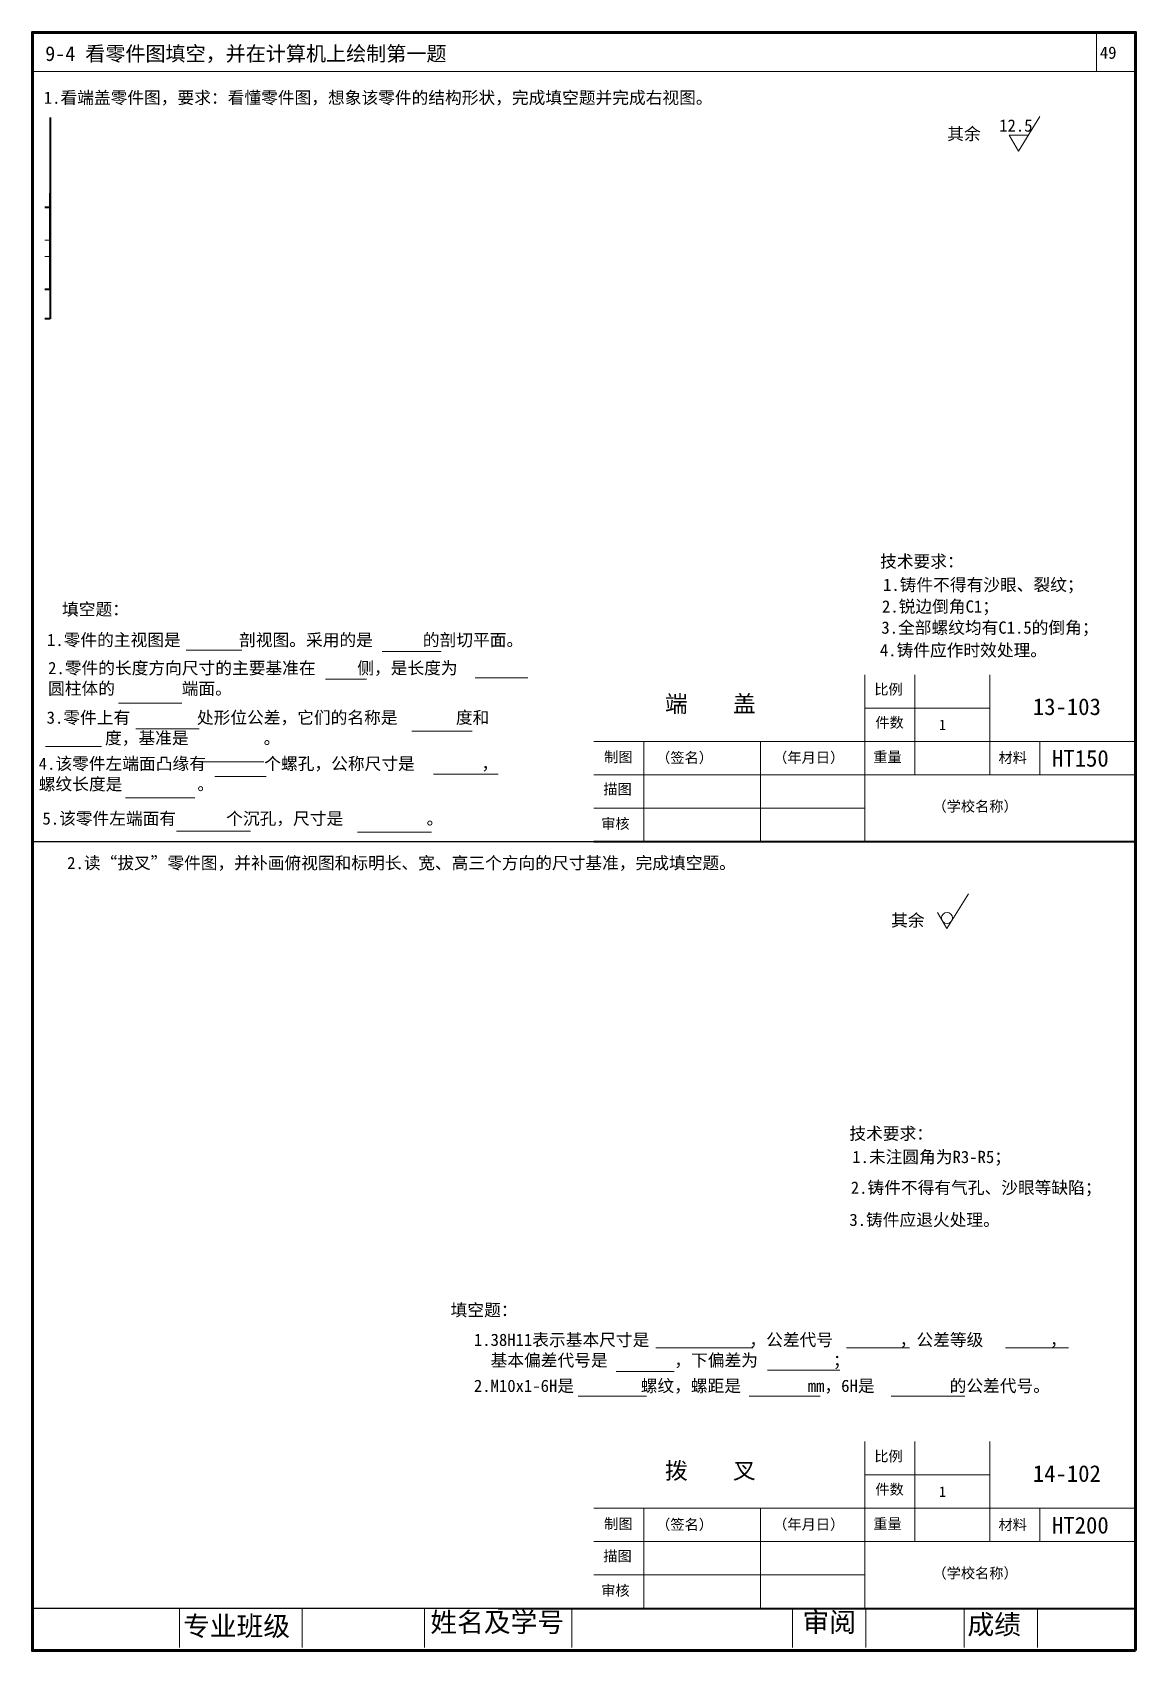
# Paper-space layout 'Layout1' of a CAD drawing. Header units: millimetres. Extents: x 28 to 253, y 28 to 358.
# The model-space entities are those that its viewports show. They can reach past a viewport. Long polylines and large blocks are cut down to what shows.
import ezdxf

# ---------------------------------------------------------------- set-up
doc = ezdxf.new("R2010")
doc.units = ezdxf.units.MM
doc.header["$LTSCALE"] = 0.5
doc.layers.get('0').update_dxf_attribs({"lineweight": 15})
doc.layers.add('chutu', color=7, linetype='Continuous')
doc.layers.add('视口一', color=7, linetype='Continuous')
for name, color, linetype, lineweight in [('粗线', 7, 'Continuous', 40), ('粗线112', 7, 'Continuous', 40), ('细线', 7, 'Continuous', 15)]:
    doc.layers.add(name, color=color, linetype=linetype, lineweight=lineweight)
doc.layers.get('视口一').off()
doc.styles.get("Standard").update_dxf_attribs({"font": 'SimSun.ttf', "height": 2})

# ---------------------------------------------------------------- blocks, each defined once
blk = doc.blocks.new('CUZAO')
for p, q in [((-20.17, -4.19), (-15.78, 2.87)), ((-18.27, -0.9), (-22.07, -0.9)), ((-22.07, -0.9), (-20.17, -4.19))]:
    blk.add_line(p, q)
blk = doc.blocks.new('03block')
at = {"lineweight": 15}
for p, q in [((-65, 0), (-65, 40)), ((-53, 16), (-53, 40)), ((-35, 16), (-35, 40)), ((-65, 32), (-35, 32)), ((-130, 24), (0, 24)), ((-118, 0), (-118, 24)), ((-90, 0), (-90, 24)), ((-130, 16), (-65, 16)), ((-65, 16), (0, 16)), ((-130, 8), (-65, 8))]:
    blk.add_line(p, q, dxfattribs=at)
at = {"layer": '粗线112', "lineweight": 30}
blk.add_line((0, 0), (0, 40), dxfattribs=at)
at = {"layer": '粗线112', "lineweight": 18}
blk.add_line((-23, 16), (-23, 24), dxfattribs=at)
at = {"layer": '粗线112'}
blk.add_line((-130, 0), (0, 0), dxfattribs=at)
at = {"lineweight": 15, "char_height": 2.5, "attachment_point": 1}
for s, insert, width in [('{\\f仿宋_GB2312|b0|i0|c134|p49;比例}', (-62.71, 37.75), 7.5698), ('{\\f仿宋_GB2312|b0|i0|c134|p49;件数}', (-62.45, 29.79), 7.5698), ('{\\f仿宋_GB2312|b0|i0|c134|p49; 1}', (-48.88, 29.25), 7.5698), ('{\\f仿宋_GB2312|b0|i0|c134|p49;制图}', (-127.53, 21.53), 9.9784), ('{\\f仿宋_GB2312|b0|i0|c134|p49;（签名）}', (-115.05, 21.36), 20.3008), ('{\\f仿宋_GB2312|b0|i0|c134|p49;（年月日）}', (-86.96, 21.4), 19.2686), ('{\\f仿宋_GB2312|b0|i0|c134|p49;重量}', (-62.95, 21.55), 9.8063), ('{\\f仿宋_GB2312|b0|i0|c134|p49;材料}', (-32.91, 21.32), 7.5698), ('{\\f仿宋_GB2312|b0|i0|c134|p49;描图}', (-127.72, 13.8), 9.2902), ('{\\f仿宋_GB2312|b0|i0|c134|p49;（学校名称）}', (-48.75, 9.69), 27.8706), ('{\\f仿宋_GB2312|b0|i0|c134|p49;审核}', (-128.23, 5.53), 9.1182)]:
    blk.add_mtext(s, dxfattribs=dict(at, insert=insert, width=width))
at = {"layer": '粗线112', "lineweight": 30, "char_height": 4, "attachment_point": 1}
for s, insert, width in [('{\\f仿宋_GB2312|b0|i0|c134|p49;端    盖}', (-112.94, 35.05), 50.6966), ('{\\f仿宋_GB2312|b0|i0|c134|p49;13-103}', (-24.67, 34.34), 23.7529), ('{\\f仿宋_GB2312|b0|i0|c134|p49;HT150}', (-20.06, 21.95), 17.017)]:
    blk.add_mtext(s, dxfattribs=dict(at, insert=insert, width=width))
blk = doc.blocks.new('04block')
at = {"lineweight": 15}
for p, q in [((-65, 0), (-65, 40)), ((-53, 16), (-53, 40)), ((-35, 16), (-35, 40)), ((-65, 32), (-35, 32)), ((-130, 24), (0, 24)), ((-118, 0), (-118, 24)), ((-90, 0), (-90, 24)), ((-130, 16), (-65, 16)), ((-65, 16), (0, 16)), ((-130, 8), (-65, 8))]:
    blk.add_line(p, q, dxfattribs=at)
at = {"layer": '粗线112', "lineweight": 30}
blk.add_line((0, 0), (0, 40), dxfattribs=at)
at = {"layer": '粗线112', "lineweight": 18}
blk.add_line((-23, 16), (-23, 24), dxfattribs=at)
at = {"layer": '粗线112'}
blk.add_line((-130, 0), (0, 0), dxfattribs=at)
at = {"lineweight": 15, "char_height": 2.5, "attachment_point": 1}
for s, insert, width in [('{\\f仿宋_GB2312|b0|i0|c134|p49;比例}', (-62.71, 37.75), 7.5698), ('{\\f仿宋_GB2312|b0|i0|c134|p49;件数}', (-62.45, 29.79), 7.5698), ('{\\f仿宋_GB2312|b0|i0|c134|p49; 1}', (-48.88, 29.25), 7.5698), ('{\\f仿宋_GB2312|b0|i0|c134|p49;制图}', (-127.53, 21.53), 9.9784), ('{\\f仿宋_GB2312|b0|i0|c134|p49;（签名）}', (-115.05, 21.36), 20.3008), ('{\\f仿宋_GB2312|b0|i0|c134|p49;（年月日）}', (-86.96, 21.4), 19.2686), ('{\\f仿宋_GB2312|b0|i0|c134|p49;重量}', (-62.95, 21.55), 9.8063), ('{\\f仿宋_GB2312|b0|i0|c134|p49;材料}', (-32.91, 21.32), 7.5698), ('{\\f仿宋_GB2312|b0|i0|c134|p49;描图}', (-127.72, 13.8), 9.2902), ('{\\f仿宋_GB2312|b0|i0|c134|p49;（学校名称）}', (-48.75, 9.69), 27.8706), ('{\\f仿宋_GB2312|b0|i0|c134|p49;审核}', (-128.23, 5.53), 9.1182)]:
    blk.add_mtext(s, dxfattribs=dict(at, insert=insert, width=width))
at = {"layer": '粗线112', "lineweight": 30, "char_height": 4, "attachment_point": 1}
for s, insert, width in [('{\\f仿宋_GB2312|b0|i0|c134|p49;拨    叉}', (-112.94, 35.05), 50.6966), ('{\\f仿宋_GB2312|b0|i0|c134|p49;14-102}', (-24.67, 34.34), 23.7529), ('{\\f仿宋_GB2312|b0|i0|c134|p49;HT200}', (-20.06, 21.95), 17.017)]:
    blk.add_mtext(s, dxfattribs=dict(at, insert=insert, width=width))

msp = doc.modelspace()

# ---------------------------------------------------------------- linework, layer by layer
for p, q in [((-204.608, 65.295), (-127.258, 65.295)), ((-165.933, 60.535), (-127.258, 60.535))]:
    msp.add_line(p, q)
at = {"layer": '粗线'}
for p, q in [((-127.258, 74.815), (-204.608, 74.815)), ((-352.258, 51.015), (-127.258, 51.015))]:
    msp.add_line(p, q, dxfattribs=at)
msp.add_lwpolyline([(-127.258, 42.39), (-352.258, 42.39), (-352.258, 372.39), (-127.258, 372.39)], close=True, dxfattribs=at)
at = {"layer": '粗线112'}
for p, q in [((-127.258, 51.015), (-127.258, 79.015)), ((-127.258, 51.015), (-127.258, 74.815)), ((-204.608, 51.015), (-127.258, 51.015))]:
    msp.add_line(p, q, dxfattribs=at)

psp = doc.layouts.get("Layout1")

# ---------------------------------------------------------------- linework, layer by layer
at = {"lineweight": 5}
for p, q in [((28.48, 358.03), (28.48, 350.03)), ((245.48, 350.03), (245.48, 358.03)), ((28.48, 350.03), (253.48, 350.03)), ((28.48, 36.65), (253.48, 36.65)), ((58.48, 28.65), (58.48, 36.65)), ((83.48, 28.65), (83.48, 36.65)), ((108.48, 28.65), (108.48, 36.65)), ((138.48, 28.65), (138.48, 36.65)), ((183.48, 28.65), (183.48, 36.65)), ((198.48, 28.65), (198.48, 36.65)), ((218.48, 28.65), (218.48, 36.65)), ((233.48, 28.65), (233.48, 36.65))]:
    psp.add_line(p, q, dxfattribs=at)
for p, q in [((59.83, 232.06), (71.22, 232.06)), ((99.85, 231.76), (111.86, 231.76)), ((88.28, 226.12), (96.59, 226.12)), ((118.76, 226.43), (129.53, 226.43)), ((46.02, 221.21), (58.96, 221.21)), ((49.57, 216.01), (62.51, 216.01)), ((105.87, 215.53), (118.19, 215.53)), ((31.17, 212.39), (42.56, 212.39)), ((62.45, 209.28), (75.69, 209.28)), ((65.66, 206.27), (76.13, 206.27)), ((110.26, 206.78), (123.45, 206.78)), ((47.48, 201.9), (61.64, 201.9)), ((57.9, 195.13), (72.99, 195.13)), ((94.8, 194.91), (109.89, 194.91)), ((28.48, 193.03), (253.48, 193.03)), ((214.98, 175.26), (219.37, 182.33)), ((213.08, 178.55), (214.98, 175.26)), ((155.61, 89.77), (175.45, 89.77)), ((194.49, 89.77), (207.36, 89.77)), ((226.93, 89.77), (239.8, 89.77)), ((147.57, 84.95), (159.37, 84.95)), ((178.4, 85.22), (193.15, 85.22)), ((139.79, 79.9), (153.74, 79.9)), ((174.65, 79.9), (189.13, 79.9)), ((203.6, 79.9), (218.62, 79.9))]:
    psp.add_line(p, q)
at = {"lineweight": 60}
psp.add_lwpolyline([(253.48, 28.03), (28.48, 28.03), (28.48, 358.03), (253.48, 358.03)], close=True, dxfattribs=at)
at = {"layer": 'chutu'}
psp.add_lwpolyline([(28.48, 193.03), (253.48, 193.03), (253.48, 36.65), (28.48, 36.65)], close=True, dxfattribs=at)
at = {"layer": '粗线112', "lineweight": 30}
psp.add_line((253.48, 36.65), (253.48, 76.65), dxfattribs=at)
at = {"layer": '粗线112'}
psp.add_line((123.48, 36.65), (253.48, 36.65), dxfattribs=at)
at = {"layer": '细线'}
psp.add_circle((215.02, 177.43), 1.12, dxfattribs=at)

# ---------------------------------------------------------------- block references
psp.add_blockref('CUZAO', (249.74, 337.99))
at = {"layer": '细线', "xscale": 0.85, "yscale": 0.85}
for name, p in [('03block', (253.48, 193.03)), ('04block', (253.48, 36.65))]:
    psp.add_blockref(name, p, dxfattribs=at)

# ---------------------------------------------------------------- texts
at = {"attachment_point": 1}
for s, insert, char_height, width in [('{\\f黑体|b0|i0|c134|p2;9-4 看零件图填空，并在计算机上绘制第一题}', (31.11, 355.19), 3, 201.3044), ('{\\f宋体|b0|i0|c134|p2;49}', (246.18, 355.14), 2.5, 8.2721), ('{\\f宋体|b0|i0|c134|p2;1.看端盖零件图，要求：看懂零件图，想象该零件的结构形状，完成填空题并完成右视图。}', (30.81, 345.96), 2.5, 201.3044), ('{\\f宋体|b0|i0|c134|p54;其余}', (215.06, 338.59), 2.5, 15.9107), ('{\\f宋体|b0|i0|c134|p2;技术要求：}', (201.36, 251.4), 2.5, 201.3044), ('1{\\f宋体|b0|i0|c134|p2;.铸件不得有沙眼、裂纹；}', (201.96, 246.63), 2.5, 201.3044), ('{\\f宋体|b0|i0|c134|p2;填空题：}', (34.53, 241.64), 2.5, 201.3044), ('{\\f宋体|b0|i0|c134|p2;2.锐边倒角C1；}', (201.75, 242.2), 2.5, 201.3044), ('{\\f宋体|b0|i0|c134|p54;3\\f宋体|b0|i0|c134|p2;.全部螺纹均有C1.5的倒角；}', (201.62, 237.9), 2.5, 201.3044), ('1{\\f宋体|b0|i0|c134|p2;.零件的主视图是       剖视图。采用的是      的剖切平面。}', (31.46, 235.38), 2.5, 201.3044), ('{\\f宋体|b0|i0|c134|p2;4.铸件应作时效处理。}', (201.32, 233.29), 2.5, 201.3044), ('{\\f宋体|b0|i0|c134|p2;2.零件的长度方向尺寸的主要基准在     侧，是长度为      \\P圆柱体的        端面。}', (31.69, 229.65), 2.5, 201.3044), ('{\\f宋体|b0|i0|c134|p54;3\\f宋体|b0|i0|c134|p2;.零件上有        处形位公差，它们的名称是       度和\\P       度，基准是         。}', (31.39, 219.55), 2.5, 201.3044), ('{\\f宋体|b0|i0|c134|p2;4.该零件左端面凸缘有       个螺孔，公称尺寸是        ，\\P螺纹长度是         。}', (29.78, 210.15), 2.5, 201.3044), ('{\\f宋体|b0|i0|c134|p2;5.该零件左端面有      个沉孔，尺寸是          。}', (30.53, 198.97), 2.5, 201.3044), ('{\\f宋体|b0|i0|c134|p2;2.读“拔叉”零件图，并补画俯视图和标明长、宽、高三个方向的尺寸基准，完成填空题。}', (35.58, 189.9), 2.5, 201.3044), ('{\\f宋体|b0|i0|c134|p54;其余}', (203.61, 178.2), 2.5, 15.9107), ('{\\f宋体|b0|i0|c134|p2;技术要求：}', (195.1, 134.72), 2.5, 201.3044), ('1{\\f宋体|b0|i0|c134|p2;.未注圆角为R3-R5；}', (195.69, 129.95), 2.5, 201.3044), ('{\\f宋体|b0|i0|c134|p2;2.铸件不得有气孔、沙眼等缺陷；}', (195.39, 123.69), 2.5, 201.3044), ('{\\f宋体|b0|i0|c134|p54;3\\f宋体|b0|i0|c134|p2;.铸件应退火处理。}', (195.1, 117.13), 2.5, 201.3044), ('{\\f宋体|b0|i0|c134|p2;填空题：}', (113.78, 98.73), 2.5, 201.3044), ('{\\f宋体|b0|i0|c134|p2;1.38H11表示基本尺寸是            ，公差代号        ，公差等级        ，\\P  基本偏差代号是        ，下偏差为         ；}', (118.53, 92.66), 2.5, 201.3044), ('{\\f宋体|b0|i0|c134|p2;2.M10x1-6H是        螺纹，螺距是        mm，6H是         的公差代号。}', (118.53, 83.28), 2.5, 201.3044)]:
    psp.add_mtext(s, dxfattribs=dict(at, insert=insert, char_height=char_height, width=width))
at = {"insert": (229.05, 339), "char_height": 2.5, "attachment_point": 5}
psp.add_mtext('{\\f宋体|b0|i0|c134|p54;12.5}', dxfattribs=at)
at = {"lineweight": 5, "char_height": 4, "attachment_point": 1}
for s, insert, width in [('{\\f仿宋_GB2312|b0|i0|c134|p49;姓名及学号}', (109.64, 35.83), 29.8443), ('{\\f仿宋_GB2312|b0|i0|c134|p49;审阅}', (185.54, 35.83), 13.7378), ('{\\f仿宋_GB2312|b0|i0|c134|p49;专业班级}', (59.22, 35.03), 23.3701), ('{\\f仿宋_GB2312|b0|i0|c134|p49;成绩}', (219.18, 35.36), 13.2641)]:
    psp.add_mtext(s, dxfattribs=dict(at, insert=insert, width=width))

# ---------------------------------------------------------------- viewports
at = {"layer": 'chutu'}
vp = psp.add_viewport(center=(140.98, 114.84), size=(225, 156.375), view_center_point=(77.464, -237.702), view_height=266.16801, dxfattribs=at)
vp.dxf.flags = 0x10000  # cut along an outline
vp.dxf.clipping_boundary_handle = psp.add_lwpolyline([(28.48, 193.03), (253.48, 193.03), (253.48, 36.65), (28.48, 36.65)], format="xyb", close=True, dxfattribs={"invisible": 1}).dxf.handle
at = {"layer": '视口一'}
psp.add_viewport(center=(141.55, 285.18), size=(221.01, 110.947), view_center_point=(29.125, 21.8), view_height=158.49578, status=3, dxfattribs=at)

doc.saveas('drawing.dxf')
